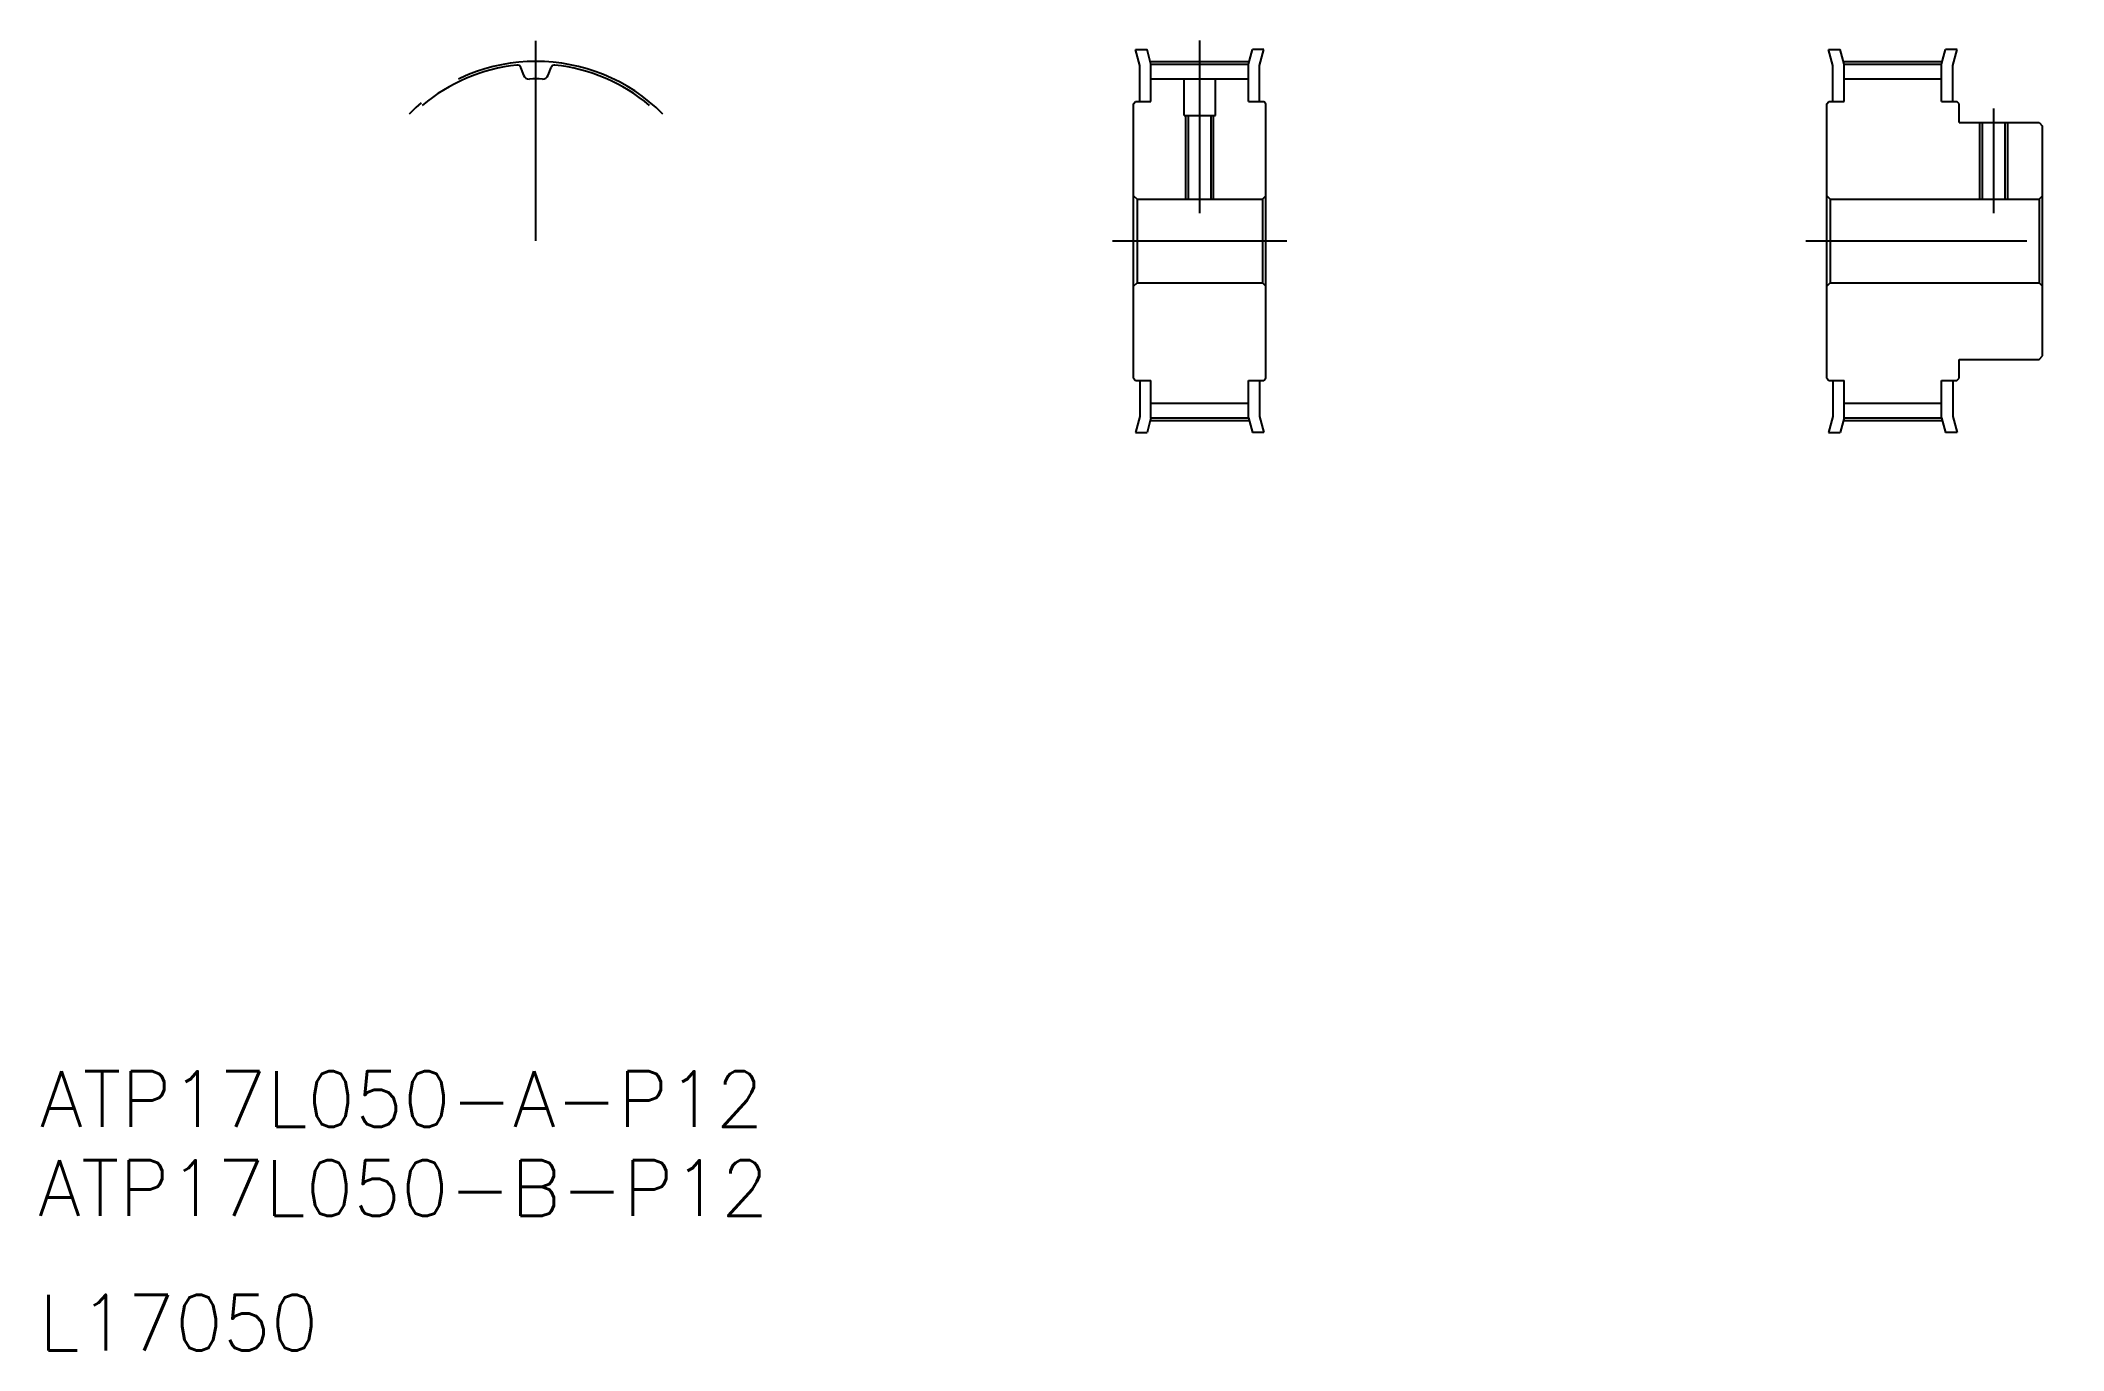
# Model space of a CAD drawing. Extents: x 120 to 411, y 36 to 224.
import ezdxf

# ---------------------------------------------------------------- set-up
doc = ezdxf.new("R2010")
doc.units = 0
doc.linetypes.add('CENTER', pattern=[50.8, 31.75, -6.35, 6.35, -6.35])
doc.linetypes.add('DASHED', pattern=[19.05, 12.7, -6.35])
doc.layers.get('0').update_dxf_attribs({"linetype": 'CONTINUOUS'})
doc.layers.add('CENTER', color=1, linetype='CENTER')
doc.styles.get("Standard").update_dxf_attribs({"font": 'txt', "bigfont": 'BIGFONT'})

msp = doc.modelspace()

# ---------------------------------------------------------------- linework, layer by layer
at = {"color": 7, "linetype": 'CONTINUOUS'}
for p, q in [((277.28, 222.88), (278.94, 222.88)), ((277.9, 220.56), (277.28, 222.88)), ((279.5, 220.77), (278.94, 222.88)), ((279.5, 220.77), (293.5, 220.77)), ((279.5, 215.38), (279.5, 220.77)), ((293.5, 220.77), (294.07, 222.88)), ((293.5, 215.38), (293.5, 220.77)), ((295.72, 222.88), (294.07, 222.88)), ((295.1, 220.56), (295.72, 222.88)), ((377.41, 220.56), (376.79, 222.88)), ((376.79, 222.88), (378.45, 222.88)), ((379.01, 220.77), (378.45, 222.88)), ((379.01, 220.77), (393.01, 220.77)), ((379.01, 215.38), (379.01, 220.77)), ((393.01, 220.77), (393.58, 222.88)), ((393.01, 215.38), (393.01, 220.77)), ((395.24, 222.88), (393.58, 222.88)), ((394.61, 220.56), (395.24, 222.88)), ((189.44, 219.19), (189.04, 220.28)), ((192.97, 219.19), (193.37, 220.28)), ((277.9, 215.38), (277.9, 220.56)), ((279.5, 218.64), (293.5, 218.64)), ((295.1, 215.38), (295.1, 220.56)), ((377.41, 215.38), (377.41, 220.56)), ((379.01, 218.64), (393.01, 218.64)), ((394.61, 215.38), (394.61, 220.56)), ((277, 215.08), (277.3, 215.38)), ((277, 175.68), (277, 215.08)), ((277.3, 215.38), (279.5, 215.38)), ((293.5, 215.38), (295.7, 215.38)), ((296, 215.08), (295.7, 215.38)), ((296, 175.68), (296, 215.08)), ((376.51, 215.08), (376.81, 215.38)), ((376.51, 175.68), (376.51, 215.08)), ((376.81, 215.38), (379.01, 215.38)), ((393.01, 215.38), (395.21, 215.38)), ((395.51, 215.08), (395.21, 215.38)), ((395.51, 212.38), (395.51, 215.08)), ((395.51, 212.38), (407.01, 212.38)), ((407.01, 212.38), (407.51, 211.88)), ((407.51, 178.88), (407.51, 211.88)), ((277, 201.88), (277.5, 201.38)), ((277.5, 201.38), (295.5, 201.38)), ((277.5, 201.38), (277.5, 189.38)), ((296, 201.88), (295.5, 201.38)), ((295.5, 201.38), (295.5, 189.38)), ((376.51, 201.88), (377.01, 201.38)), ((377.01, 201.38), (407.01, 201.38)), ((377.01, 201.38), (377.01, 189.38)), ((407.01, 201.38), (407.51, 201.88)), ((407.01, 201.38), (407.01, 189.38)), ((407.51, 195.38), (407.51, 195.38)), ((277, 188.88), (277.5, 189.38)), ((277.5, 189.38), (295.5, 189.38)), ((296, 188.88), (295.5, 189.38)), ((376.51, 188.88), (377.01, 189.38)), ((377.01, 189.38), (407.01, 189.38)), ((407.01, 189.38), (407.51, 188.88)), ((407.51, 187.13), (407.51, 187.13)), ((395.51, 178.38), (407.01, 178.38)), ((395.51, 175.68), (395.51, 178.38)), ((407.01, 178.38), (407.51, 178.88)), ((277, 175.68), (277.3, 175.38)), ((277.3, 175.38), (279.5, 175.38)), ((277.9, 175.38), (277.9, 170.2)), ((279.5, 169.99), (279.5, 175.38)), ((293.5, 175.38), (295.7, 175.38)), ((293.5, 169.99), (293.5, 175.38)), ((295.1, 175.38), (295.1, 170.2)), ((295.7, 175.38), (296, 175.68)), ((376.51, 175.68), (376.81, 175.38)), ((376.81, 175.38), (379.01, 175.38)), ((377.41, 175.38), (377.41, 170.2)), ((379.01, 169.99), (379.01, 175.38)), ((393.01, 169.99), (393.01, 175.38)), ((393.01, 175.38), (395.21, 175.38)), ((394.61, 175.38), (394.61, 170.2)), ((395.21, 175.38), (395.51, 175.68)), ((279.5, 172.12), (293.5, 172.12)), ((379.01, 172.12), (393.01, 172.12)), ((277.9, 170.2), (277.28, 167.88)), ((279.5, 169.99), (278.94, 167.88)), ((279.5, 169.99), (293.5, 169.99)), ((293.5, 169.99), (294.07, 167.88)), ((295.1, 170.2), (295.72, 167.88)), ((377.41, 170.2), (376.79, 167.88)), ((379.01, 169.99), (378.45, 167.88)), ((379.01, 169.99), (393.01, 169.99)), ((393.01, 169.99), (393.58, 167.88)), ((394.61, 170.2), (395.24, 167.88)), ((277.28, 167.88), (278.94, 167.88)), ((295.72, 167.88), (294.07, 167.88)), ((376.79, 167.88), (378.45, 167.88)), ((395.24, 167.88), (393.58, 167.88))]:
    msp.add_line(p, q, dxfattribs=at)
at = {"color": 3, "linetype": 'DASHED'}
for p, q in [((284.25, 213.38), (284.25, 218.64)), ((288.75, 213.38), (288.75, 218.64)), ((284.25, 213.38), (288.75, 213.38)), ((284.5, 201.38), (284.5, 213.38)), ((284.88, 201.38), (284.88, 213.38)), ((288.12, 201.38), (288.12, 213.38)), ((288.5, 201.38), (288.5, 213.38)), ((398.51, 201.38), (398.51, 212.38)), ((398.89, 201.38), (398.89, 212.38)), ((402.13, 201.38), (402.13, 212.38)), ((402.51, 201.38), (402.51, 212.38))]:
    msp.add_line(p, q, dxfattribs=at)
at = {"color": 7, "linetype": 'CONTINUOUS'}
for centre, radius, start, end in [((191.2, 195.38), 25.39, 96.1496, 130), ((188.54, 220.1), 0.53, 20, 96.1496), ((190.24, 219.48), 0.86, 200, 272.2803), ((191.2, 195.38), 23.26, 87.7197, 92.2803), ((192.16, 219.48), 0.86, 267.7197, 340), ((193.87, 220.1), 0.53, 83.8504, 160), ((191.2, 195.38), 25.39, 50, 83.8504)]:
    msp.add_arc(centre, radius, start, end, dxfattribs=at)
at = {"layer": 'CENTER', "color": 1, "linetype": 'CENTER'}
for p, q in [((191.2, 195.38), (191.2, 224.08)), ((286.5, 199.38), (286.5, 224.15)), ((279.5, 221.15), (293.5, 221.15)), ((379.01, 221.15), (393.01, 221.15)), ((400.51, 199.38), (400.51, 214.38)), ((274, 195.38), (299, 195.38)), ((373.51, 195.38), (410.51, 195.38)), ((279.5, 169.61), (293.5, 169.61)), ((379.01, 169.61), (393.01, 169.61))]:
    msp.add_line(p, q, dxfattribs=at)
msp.add_arc((191.2, 195.38), 25.77, 45, 135, dxfattribs=at)

# ---------------------------------------------------------------- texts
at = {"color": 7, "linetype": 'CONTINUOUS'}
for s, p in [('ATP17L050-A-P12', (119.99, 68.24)), ('ATP17L050-B-P12', (119.72, 55.46)), ('L17050', (119.85, 36.15))]:
    msp.add_text(s, height=8, dxfattribs=at).set_placement(p)

doc.saveas('drawing.dxf')
